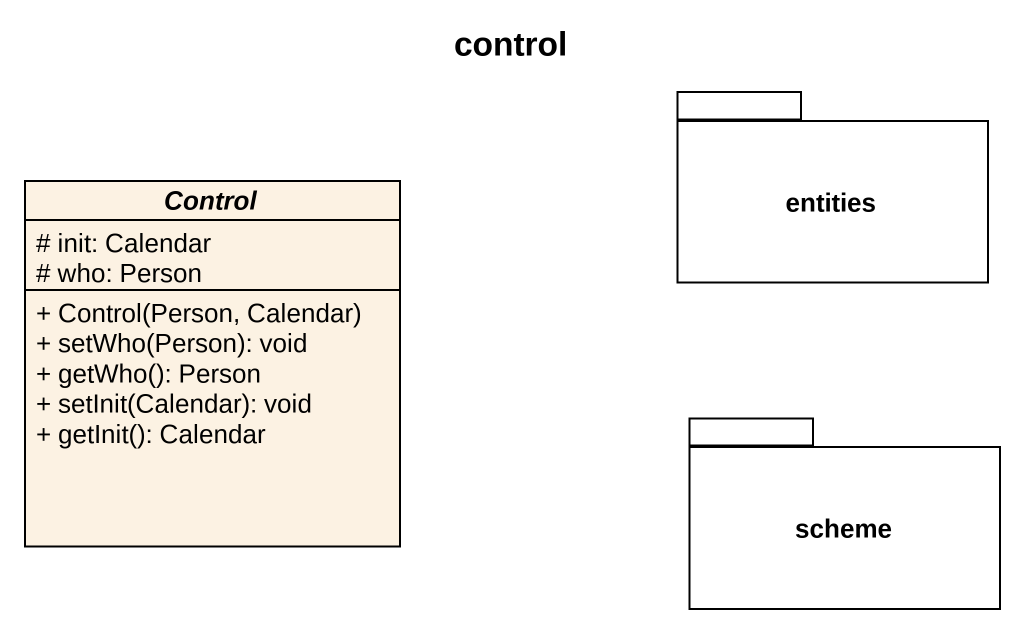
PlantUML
@startuml
title control
hide circle
hide empty members
skinparam classAttributeIconSize 0
package entities {
}
abstract class "Control" as Control_ {
  # init: Calendar
  # who: Person
  + Control(Person, Calendar)
  + setWho(Person): void
  + getWho(): Person
  + setInit(Calendar): void
  + getInit(): Calendar
}
package scheme {
}
@enduml
